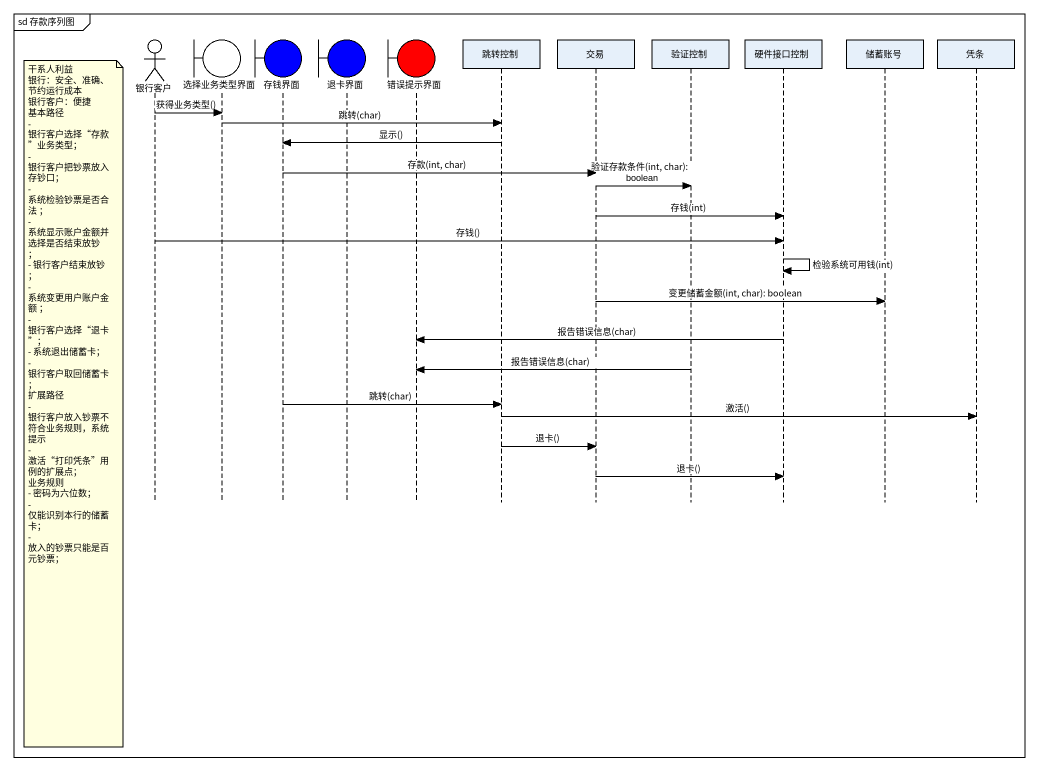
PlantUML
@startuml
mainframe sd 存款序列图
hide footbox
actor 银行客户
boundary 选择业务类型界面
boundary 存钱界面 #0000FF
boundary 退卡界面 #0000FF
boundary 错误提示界面 #FF0000
participant 跳转控制
participant 交易
participant 验证控制
participant 硬件接口控制
participant 储蓄账号
participant 凭条

银行客户 -> 选择业务类型界面 : 获得业务类型()
选择业务类型界面 -> 跳转控制 : 跳转(char)
跳转控制 -> 存钱界面 : 显示()
存钱界面 -> 交易 : 存款(int, char)
交易 -> 验证控制 : 验证存款条件(int, char): boolean
交易 -> 硬件接口控制 : 存钱(int)
银行客户 -> 硬件接口控制 : 存钱()
硬件接口控制 -> 硬件接口控制 : 检验系统可用钱(int)
交易 -> 储蓄账号 : 变更储蓄金额(int, char): boolean
硬件接口控制 -> 错误提示界面 : 报告错误信息(char)
验证控制 -> 错误提示界面 : 报告错误信息(char)
note left of 银行客户
  干系人利益
  银行：安全、准确、节约运行成本
  银行客户：便捷
  基本路径
  - 银行客户选择“存款”业务类型；
  - 银行客户把钞票放入存钞口；
  - 系统检验钞票是否合法 ；
  - 系统显示账户金额并选择是否结束放钞 ；
  - 银行客户结束放钞 ；
  - 系统变更用户账户金额 ；
  - 银行客户选择“退卡”；
  - 系统退出储蓄卡；
  - 银行客户取回储蓄卡；
  扩展路径
  - 银行客户放入钞票不符合业务规则，系统提示
  - 激活“打印凭条”用例的扩展点；
  业务规则
  - 密码为六位数；
  - 仅能识别本行的储蓄卡；
  - 放入的钞票只能是百元钞票；
end note
存钱界面 -> 跳转控制 : 跳转(char)
跳转控制 -> 凭条 : 激活()
跳转控制 -> 交易 : 退卡()
交易 -> 硬件接口控制 : 退卡()
@enduml
